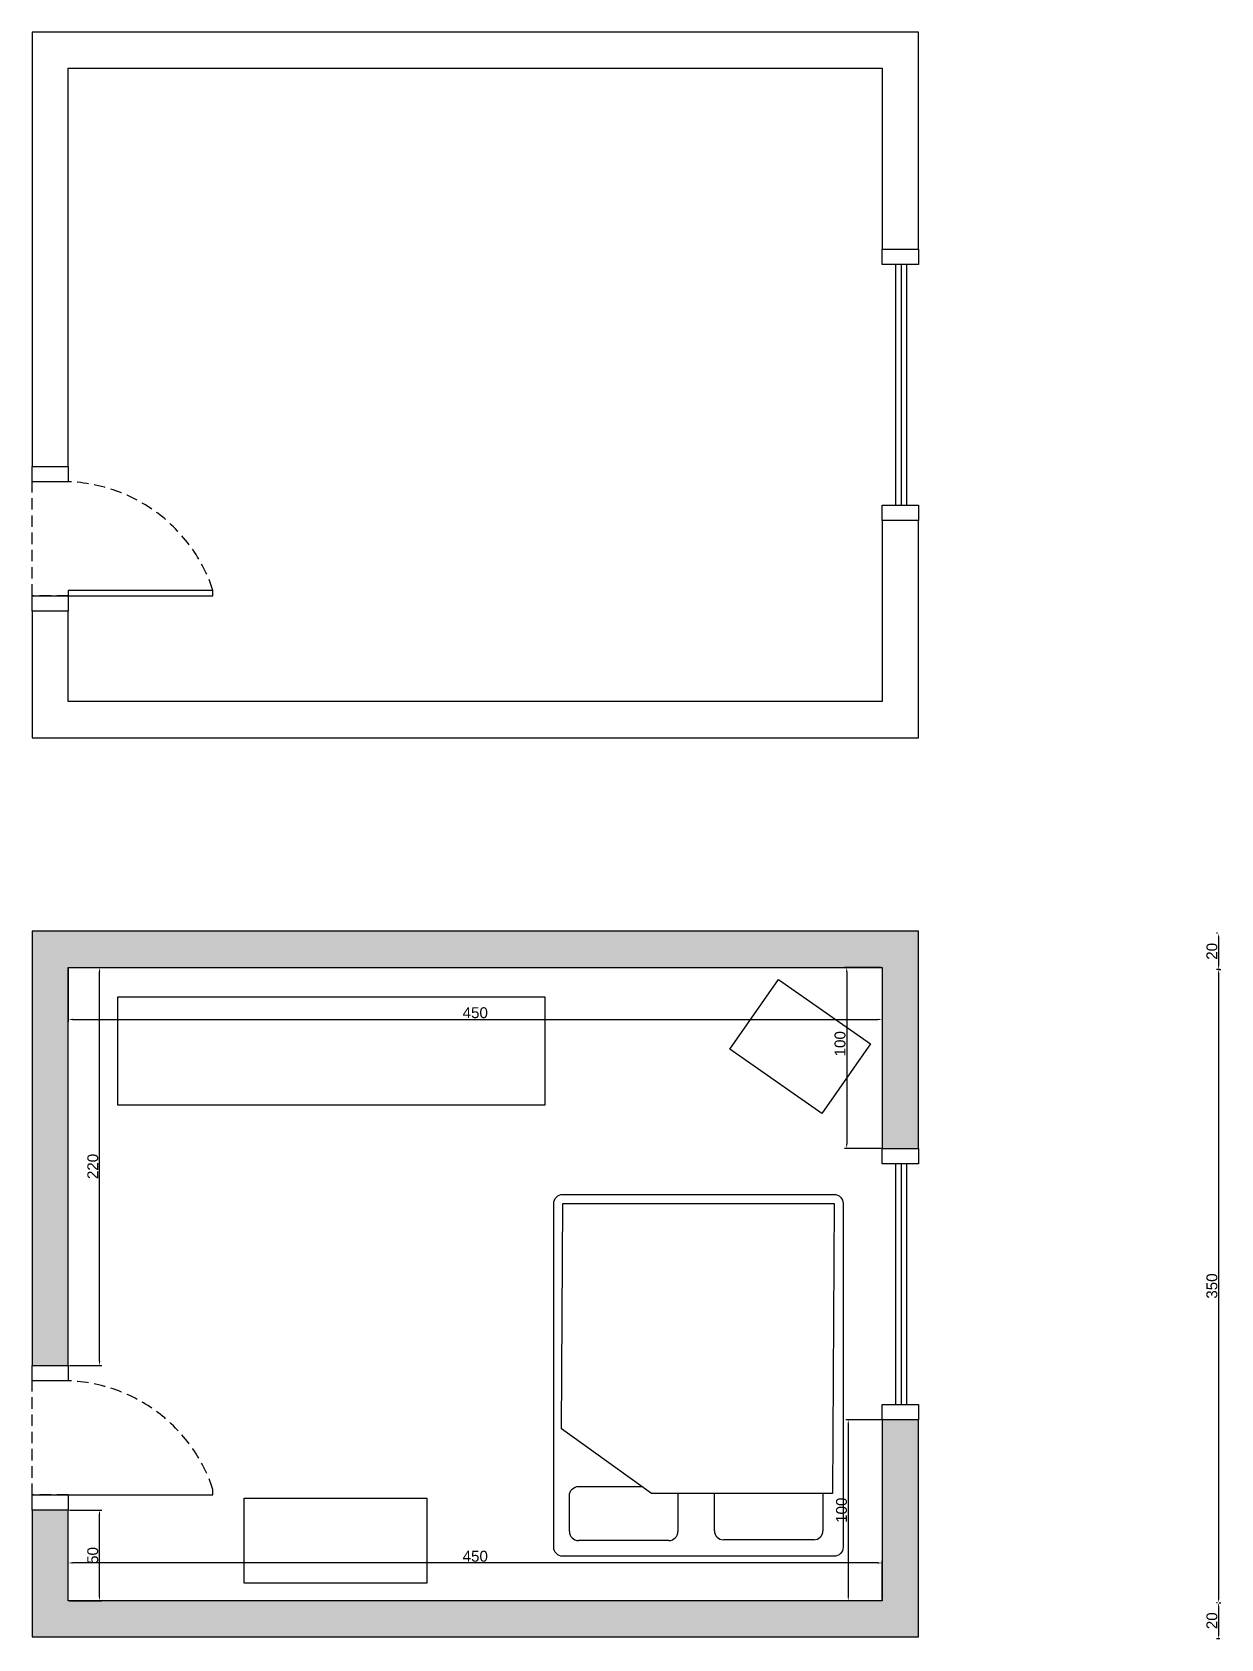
# Model space of a CAD drawing. Header units: millimetres. Extents: x 504 to 1831, y 549 to 1496.
# Drawn here: x 504 to 1161, y 608 to 1496 of the extents above; entities that cross this region are included whole.
import ezdxf

# ---------------------------------------------------------------- set-up
doc = ezdxf.new("R2010")
doc.units = ezdxf.units.MM
doc.linetypes.add('HIDDEN', pattern=[9.525, 6.35, -3.175])
doc.layers.add('kapı', color=7, linetype='Continuous')
doc.styles.get("Standard").update_dxf_attribs({"font": 'Arial.ttf'})
doc.dimstyles.new('ISO-25', dxfattribs={"dimtxt": 2.5, "dimasz": 2.5, "dimexe": 1.25, "dimexo": 0.625, "dimtad": 1, "dimtxsty": 'Standard', "dimcen": 2.5, "dimadec": 0, "dimazin": 0, "dimtfac": 1, "dimtmove": 0, "dimatfit": 3, "dimfxl": 1, "dimarcsym": 0})

# ---------------------------------------------------------------- blocks, each defined once
blk = doc.blocks.new('KPI_01')
for p, q in [((0, 80), (20, 80)), ((20, 0), (0, 0))]:
    blk.add_line(p, q)
at = {"layer": 'kapı', "color": 1}
for p, q in [((0, 71.52), (0, 80)), ((20, 80), (20, 71.52)), ((20, 71.52), (0, 71.52)), ((0, 8.48), (20, 8.48)), ((0, 0), (0, 8.48)), ((20, 8.48), (20, 0))]:
    blk.add_line(p, q, dxfattribs=at)
at = {"layer": 'kapı', "color": 1, "linetype": 'HIDDEN', "transparency": 33554687}
for p, q in [((0, 8.48), (0, 71.52)), ((20, 8.48), (0, 8.48))]:
    blk.add_line(p, q, dxfattribs=at)
at = {"layer": 'kapı', "color": 1}
blk.add_lwpolyline([(20, 8.48), (100, 8.48), (100, 11.48), (20, 11.48)], close=True, dxfattribs=at)
at = {"layer": 'kapı', "color": 1, "linetype": 'HIDDEN', "transparency": 33554687}
blk.add_arc((16.94, -15.88), 87.45, 18.22709, 87.99165, dxfattribs=at)
blk = doc.blocks.new('PN_01')
for p, q in [((0, 150), (20, 150)), ((20, 150), (20, 150)), ((20, 0), (0, 0))]:
    blk.add_line(p, q)
at = {"layer": 'kapı', "color": 1}
for p, q in [((0, 141.52), (0, 150)), ((20, 150), (20, 141.52)), ((20, 141.52), (0, 141.52)), ((0, 8.48), (20, 8.48)), ((0, 0), (0, 8.48)), ((20, 8.48), (20, 0))]:
    blk.add_line(p, q, dxfattribs=at)
for points in [[(7.4, 141.52), (7.4, 8.48)], [(7.4, 141.52), (7.4, 8.48)], [(10.4, 141.52), (10.4, 8.48)], [(13.4, 141.52), (13.4, 8.48)]]:
    blk.add_lwpolyline(points, dxfattribs=at)
blk = doc.blocks.new('DL_01')
at = {"layer": 'kapı', "color": 252}
blk.add_lwpolyline([(0, 0), (236, 0), (236, -60), (0, -60)], close=True, dxfattribs=at)
blk = doc.blocks.new('DL_02')
at = {"layer": 'kapı', "color": 252}
blk.add_lwpolyline([(50.85, -35.48), (23.95, -74.02), (-26.9, -38.54), (0, 0)], close=True, dxfattribs=at)
blk = doc.blocks.new('DL_03')
at = {"layer": 'kapı', "color": 252}
blk.add_lwpolyline([(-101, 0), (0, 0), (0, -47), (-101, -47)], close=True, dxfattribs=at)
blk = doc.blocks.new('*D8')
at = {"layer": 'Defpoints', "color": 0, "transparency": 16777216}
for p in [(523.55, 978.67), (973.55, 978.67), (973.55, 949.93)]:
    blk.add_point(p, dxfattribs=at)
at = {"layer": 'kapı', "color": 0, "lineweight": -2, "transparency": 16777216}
for p, q in [((523.55, 978.04), (523.55, 948.68)), ((973.55, 978.04), (973.55, 948.68)), ((526.05, 949.93), (971.05, 949.93))]:
    blk.add_line(p, q, dxfattribs=at)
at = {"layer": 'kapı', "color": 0, "transparency": 16777216}
for points in [[(526.05, 950.34), (526.05, 949.51), (523.55, 949.93)], [(971.05, 950.34), (971.05, 949.51), (973.55, 949.93)]]:
    blk.add_solid(points, dxfattribs=at)
at = {"layer": 'kapı', "color": 0, "transparency": 16777216, "insert": (748.55, 953.62), "char_height": 6, "attachment_point": 5}
blk.add_mtext('450', dxfattribs=at)
blk = doc.blocks.new('*D9')
at = {"layer": 'Defpoints', "color": 0, "transparency": 16777216}
for p in [(523.55, 978.67), (540.81, 978.67), (523.55, 758.67)]:
    blk.add_point(p, dxfattribs=at)
at = {"layer": 'kapı', "color": 0, "lineweight": -2, "transparency": 16777216}
for p, q in [((524.17, 978.67), (542.06, 978.67)), ((540.81, 761.17), (540.81, 976.17)), ((524.17, 758.67), (542.06, 758.67))]:
    blk.add_line(p, q, dxfattribs=at)
at = {"layer": 'kapı', "color": 0, "transparency": 16777216}
for points in [[(540.39, 976.17), (541.22, 976.17), (540.81, 978.67)], [(540.39, 761.17), (541.22, 761.17), (540.81, 758.67)]]:
    blk.add_solid(points, dxfattribs=at)
at = {"layer": 'kapı', "color": 0, "transparency": 16777216, "insert": (537.12, 868.67), "char_height": 6, "attachment_point": 5, "rotation": 90}
blk.add_mtext('220', dxfattribs=at)
blk = doc.blocks.new('*D10')
at = {"layer": 'Defpoints', "color": 0, "transparency": 16777216}
for p in [(523.55, 678.67), (540.78, 678.67), (523.55, 628.67)]:
    blk.add_point(p, dxfattribs=at)
at = {"layer": 'kapı', "color": 0, "lineweight": -2, "transparency": 16777216}
for p, q in [((524.17, 678.67), (542.03, 678.67)), ((540.78, 631.17), (540.78, 676.17)), ((524.17, 628.67), (542.03, 628.67))]:
    blk.add_line(p, q, dxfattribs=at)
at = {"layer": 'kapı', "color": 0, "transparency": 16777216}
for points in [[(540.37, 676.17), (541.2, 676.17), (540.78, 678.67)], [(540.37, 631.17), (541.2, 631.17), (540.78, 628.67)]]:
    blk.add_solid(points, dxfattribs=at)
at = {"layer": 'kapı', "color": 0, "transparency": 16777216, "insert": (537.1, 653.67), "char_height": 6, "attachment_point": 5, "rotation": 90}
blk.add_mtext('50', dxfattribs=at)
blk = doc.blocks.new('*D11')
at = {"layer": 'Defpoints', "color": 0, "transparency": 16777216}
for p in [(523.55, 649.54), (523.55, 628.67), (973.55, 628.67)]:
    blk.add_point(p, dxfattribs=at)
at = {"layer": 'kapı', "color": 0, "lineweight": -2, "transparency": 16777216}
for p, q in [((523.55, 629.29), (523.55, 650.79)), ((971.05, 649.54), (526.05, 649.54)), ((973.55, 629.29), (973.55, 650.79))]:
    blk.add_line(p, q, dxfattribs=at)
at = {"layer": 'kapı', "color": 0, "transparency": 16777216}
for points in [[(526.05, 649.95), (526.05, 649.12), (523.55, 649.54)], [(971.05, 649.95), (971.05, 649.12), (973.55, 649.54)]]:
    blk.add_solid(points, dxfattribs=at)
at = {"layer": 'kapı', "color": 0, "transparency": 16777216, "insert": (748.55, 653.22), "char_height": 6, "attachment_point": 5}
blk.add_mtext('450', dxfattribs=at)
blk = doc.blocks.new('*D12')
at = {"layer": 'Defpoints', "color": 0, "transparency": 16777216}
for p in [(973.55, 978.67), (953.93, 878.67), (973.55, 878.67)]:
    blk.add_point(p, dxfattribs=at)
at = {"layer": 'kapı', "color": 0, "lineweight": -2, "transparency": 16777216}
for p, q in [((972.92, 978.67), (952.68, 978.67)), ((953.93, 976.17), (953.93, 881.17)), ((972.92, 878.67), (952.68, 878.67))]:
    blk.add_line(p, q, dxfattribs=at)
at = {"layer": 'kapı', "color": 0, "transparency": 16777216}
for points in [[(953.52, 976.17), (954.35, 976.17), (953.93, 978.67)], [(953.52, 881.17), (954.35, 881.17), (953.93, 878.67)]]:
    blk.add_solid(points, dxfattribs=at)
at = {"layer": 'kapı', "color": 0, "transparency": 16777216, "insert": (950.25, 936.5), "char_height": 6, "attachment_point": 5, "rotation": 90}
blk.add_mtext('100', dxfattribs=at)
blk = doc.blocks.new('*D13')
at = {"layer": 'Defpoints', "color": 0, "transparency": 16777216}
for p in [(973.55, 728.67), (954.77, 628.67), (973.55, 628.67)]:
    blk.add_point(p, dxfattribs=at)
at = {"layer": 'kapı', "color": 0, "lineweight": -2, "transparency": 16777216}
for p, q in [((972.92, 728.67), (953.52, 728.67)), ((954.77, 726.17), (954.77, 631.17)), ((972.92, 628.67), (953.52, 628.67))]:
    blk.add_line(p, q, dxfattribs=at)
at = {"layer": 'kapı', "color": 0, "transparency": 16777216}
for points in [[(954.35, 726.17), (955.19, 726.17), (954.77, 728.67)], [(954.35, 631.17), (955.19, 631.17), (954.77, 628.67)]]:
    blk.add_solid(points, dxfattribs=at)
at = {"layer": 'kapı', "color": 0, "transparency": 16777216, "insert": (951.08, 678.67), "char_height": 6, "attachment_point": 5, "rotation": 90}
blk.add_mtext('100', dxfattribs=at)
blk = doc.blocks.new('KP_03')
for p, q in [((-100, 71.52), (-80, 71.52)), ((-80, -8.48), (-100, -8.48))]:
    blk.add_line(p, q)
at = {"layer": 'kapı', "color": 1}
for p, q in [((-100, 63.05), (-100, 71.52)), ((-80, 71.52), (-80, 63.05)), ((-80, 63.05), (-100, 63.05)), ((-100, 0), (-80, 0)), ((-100, -8.48), (-100, 0)), ((-80, 0), (-80, -8.48)), ((-80, 0), (0, 0)), ((0, 0), (0, 3))]:
    blk.add_line(p, q, dxfattribs=at)
at = {"layer": 'kapı', "color": 1, "linetype": 'HIDDEN', "transparency": 33554687}
for p, q in [((-100, 0), (-100, 63.05)), ((-80, 0), (-100, 0))]:
    blk.add_line(p, q, dxfattribs=at)
blk.add_arc((-83.06, -24.35), 87.45, 18.22709, 87.99165, dxfattribs=at)
blk = doc.blocks.new('YT_03')
at = {"layer": 'kapı', "color": 252}
for p, q in [((68.7, -160.46), (68.7, -181.29)), ((88.82, -180.9), (88.82, -160.46)), ((148.82, -160.46), (148.82, -180.9)), ((63.7, -186.29), (13.7, -186.29)), ((143.82, -185.9), (93.82, -185.9))]:
    blk.add_line(p, q, dxfattribs=at)
blk.add_lwpolyline([(5, 5), (155, 5, -0.414214), (160, 0), (160, -190, -0.414214), (155, -195), (5, -195, -0.414214), (0, -190), (0, 0, -0.414214)], format="xyb", close=True, dxfattribs=at)
blk.add_lwpolyline([(5, 0), (155, 0), (154.07, -160.31), (79.07, -160.31), (54.07, -160.31), (4.28, -124.52)], close=True, dxfattribs=at)
blk.add_lwpolyline([(8.7, -181.29), (8.7, -161.42, -0.414214), (13.7, -156.42), (48.66, -156.42)], format="xyb", dxfattribs=at)
for centre, start, end in [((13.7, -181.29), 180, 270), ((63.7, -181.29), 270, 0), ((93.82, -180.9), 180, 270), ((143.82, -180.9), 270, 0)]:
    blk.add_arc(centre, 5, start, end, dxfattribs=at)
blk = doc.blocks.new('*D55')
at = {"layer": 'Defpoints', "color": 0, "transparency": 16777216}
for p in [(1159.55, 997.59), (1159.55, 977.59), (1160.8, 977.59)]:
    blk.add_point(p, dxfattribs=at)
at = {"layer": 'kapı', "color": 0, "lineweight": -2, "transparency": 16777216}
for p, q in [((1158.92, 997.59), (1158.3, 997.59)), ((1159.55, 995.09), (1159.55, 980.09)), ((1160.17, 977.59), (1158.3, 977.59))]:
    blk.add_line(p, q, dxfattribs=at)
at = {"layer": 'kapı', "color": 0, "transparency": 16777216}
for points in [[(1159.13, 995.09), (1159.96, 995.09), (1159.55, 997.59)], [(1159.13, 980.09), (1159.96, 980.09), (1159.55, 977.59)]]:
    blk.add_solid(points, dxfattribs=at)
at = {"layer": 'kapı', "color": 0, "transparency": 16777216, "insert": (1155.86, 987.59), "char_height": 6, "attachment_point": 5, "rotation": 90}
blk.add_mtext('20', dxfattribs=at)
blk = doc.blocks.new('*D56')
at = {"layer": 'Defpoints', "color": 0, "transparency": 16777216}
for p in [(1159.55, 627.59), (1159.55, 607.59), (1160.8, 607.59)]:
    blk.add_point(p, dxfattribs=at)
at = {"layer": 'kapı', "color": 0, "lineweight": -2, "transparency": 16777216}
for p, q in [((1158.92, 627.59), (1158.3, 627.59)), ((1159.55, 625.09), (1159.55, 610.09)), ((1160.17, 607.59), (1158.3, 607.59))]:
    blk.add_line(p, q, dxfattribs=at)
at = {"layer": 'kapı', "color": 0, "transparency": 16777216}
for points in [[(1159.13, 625.09), (1159.96, 625.09), (1159.55, 627.59)], [(1159.13, 610.09), (1159.96, 610.09), (1159.55, 607.59)]]:
    blk.add_solid(points, dxfattribs=at)
at = {"layer": 'kapı', "color": 0, "transparency": 16777216, "insert": (1155.86, 617.59), "char_height": 6, "attachment_point": 5, "rotation": 90}
blk.add_mtext('20', dxfattribs=at)
blk = doc.blocks.new('*D57')
at = {"layer": 'Defpoints', "color": 0, "transparency": 16777216}
for p in [(1159.24, 977.59), (1159.24, 627.59), (1159.55, 627.59)]:
    blk.add_point(p, dxfattribs=at)
at = {"layer": 'kapı', "color": 0, "lineweight": -2, "transparency": 16777216}
for p, q in [((1159.86, 977.59), (1160.8, 977.59)), ((1159.55, 975.09), (1159.55, 630.09)), ((1159.86, 627.59), (1160.8, 627.59))]:
    blk.add_line(p, q, dxfattribs=at)
at = {"layer": 'kapı', "color": 0, "transparency": 16777216}
for points in [[(1159.13, 975.09), (1159.96, 975.09), (1159.55, 977.59)], [(1159.13, 630.09), (1159.96, 630.09), (1159.55, 627.59)]]:
    blk.add_solid(points, dxfattribs=at)
at = {"layer": 'kapı', "color": 0, "transparency": 16777216, "insert": (1155.86, 802.59), "char_height": 6, "attachment_point": 5, "rotation": 90}
blk.add_mtext('350', dxfattribs=at)

msp = doc.modelspace()

# ---------------------------------------------------------------- hatches: boundary and pattern name
at = {"layer": 'kapı', "transparency": 33554559}
h = msp.add_hatch(color=8, dxfattribs=at)
h.dxf.hatch_style = 1
h.paths.add_polyline_path([(993.548, 998.669), (503.548, 998.669), (503.548, 758.669), (523.548, 758.669), (523.548, 978.669), (973.548, 978.669), (973.548, 878.669), (993.548, 878.669)])
h.paths.add_polyline_path([(993.548, 728.669), (973.548, 728.669), (973.548, 628.669), (523.548, 628.669), (523.548, 678.669), (503.548, 678.669), (503.548, 608.669), (993.548, 608.669)])

# ---------------------------------------------------------------- linework, layer by layer
at = {"color": 5}
for points in [[(993.548, 1375.626), (993.548, 1495.626), (503.548, 1495.626), (503.548, 1255.626), (523.548, 1255.626), (523.548, 1475.626), (973.548, 1475.626), (973.548, 1375.626)], [(973.548, 1225.626), (973.548, 1125.626), (523.548, 1125.626), (523.548, 1175.626), (503.548, 1175.626), (503.548, 1105.626), (993.548, 1105.626), (993.548, 1225.626)], [(993.548, 878.669), (993.548, 998.669), (503.548, 998.669), (503.548, 758.669), (523.548, 758.669), (523.548, 978.669), (973.548, 978.669), (973.548, 878.669)], [(973.548, 728.669), (973.548, 628.669), (523.548, 628.669), (523.548, 678.669), (503.548, 678.669), (503.548, 608.669), (993.548, 608.669), (993.548, 728.669)]]:
    msp.add_lwpolyline(points, close=True, dxfattribs=at)

# ---------------------------------------------------------------- block references
at = {"layer": 'kapı', "color": 1}
for name, p in [('PN_01', (973.548, 1225.626)), ('KPI_01', (503.548, 1175.626)), ('PN_01', (973.548, 728.669))]:
    msp.add_blockref(name, p, dxfattribs=at)
at = {"layer": 'kapı', "color": 252}
for name, p in [('DL_02', (916.275, 971.979)), ('DL_01', (550.983, 962.524)), ('YT_03', (791.931, 848.228)), ('KP_03', (603.548, 687.146)), ('DL_03', (721.717, 685.315))]:
    msp.add_blockref(name, p, dxfattribs=at)

# ---------------------------------------------------------------- dimensions: what is measured, and where the dimension line sits
for base, p1, p2, picture, middle in [((1159.546, 977.586), (1159.546, 997.586), (1160.796, 977.586), '*D55', (1155.858, 987.586)), ((540.808, 978.669), (523.548, 758.669), (523.548, 978.669), '*D9', (537.119, 868.669)), ((1159.546, 627.586), (1159.239, 977.586), (1159.239, 627.586), '*D57', (1155.856, 802.586)), ((954.77, 628.669), (973.548, 728.669), (973.548, 628.669), '*D13', (951.081, 678.669)), ((540.785, 678.669), (523.548, 628.669), (523.548, 678.669), '*D10', (537.096, 653.669)), ((1159.546, 607.586), (1159.546, 627.586), (1160.796, 607.586), '*D56', (1155.858, 617.586))]:
    dim = msp.add_linear_dim(base=base, p1=p1, p2=p2, angle=90, dimstyle='ISO-25', override={"dimtxt": 6}, dxfattribs=at)
    dim.commit()
    dim.dimension.update_dxf_attribs({"geometry": picture, "text_midpoint": middle})
for base, p1, p2, picture, middle in [((973.548, 949.927), (523.548, 978.669), (973.548, 978.669), '*D8', (748.548, 953.616)), ((523.548, 649.536), (973.548, 628.669), (523.548, 628.669), '*D11', (748.548, 653.225))]:
    dim = msp.add_linear_dim(base=base, p1=p1, p2=p2, dimstyle='ISO-25', override={"dimtxt": 6}, dxfattribs=at)
    dim.commit()
    dim.dimension.update_dxf_attribs({"geometry": picture, "text_midpoint": middle})
dim = msp.add_linear_dim(base=(953.934, 878.669), p1=(973.548, 978.669), p2=(973.548, 878.669), angle=90, dimstyle='ISO-25', override={"dimtxt": 6}, dxfattribs=at)
dim.commit()
dim.dimension.update_dxf_attribs({"geometry": '*D12', "text_midpoint": (953.934, 936.5), "dimtype": 160})

doc.saveas('drawing.dxf')
